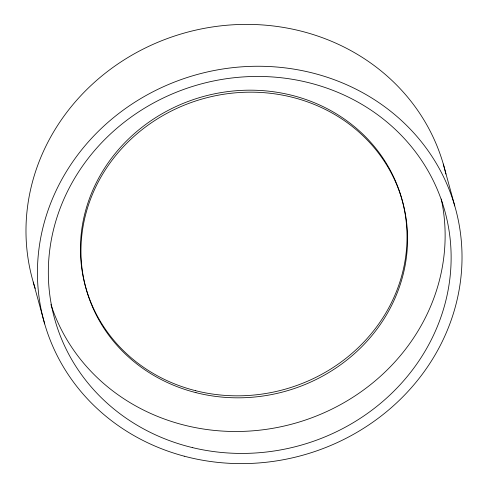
<?xml version="1.0" encoding="UTF-8"?>
<svg xmlns="http://www.w3.org/2000/svg" width="488" height="488" viewBox="0 0 488 488"><rect width="100%" height="100%" fill="white"/><g stroke="black" fill="none" stroke-linecap="round" stroke-linejoin="round"><path stroke-width="0.73" d="M443.305 164.066L454.761 205.93M33.239 282.07L44.695 323.934M35.209 288.42A213.354 197.536 -15.3 0 1 185.147 32.806A213.354 197.536 -15.3 0 1 445.904 174.076M441.262 199.006A202.416 187.41 -15.3 0 1 292.519 423.95A202.416 187.41 -15.3 0 1 50.911 304.488M196.017 392.663A164.12 151.951 -15.3 0 0 403.509 205.283A164.12 151.951 -15.3 0 0 133.291 137.043A164.12 151.951 -15.3 0 0 196.017 392.663M192.723 447.673A202.416 187.41 -15.3 0 0 445.52 213.591A202.416 187.41 -15.3 0 0 110.941 133.541A202.416 187.41 -15.3 0 0 192.723 447.673M184.226 456.182A213.354 197.536 -15.3 0 0 457.36 215.94A213.354 197.536 -15.3 0 0 107.598 122.683A213.354 197.536 -15.3 0 0 184.226 456.182M195.474 390.668A164.12 151.951 -15.3 0 0 402.96 203.289A164.12 151.951 -15.3 0 0 132.748 135.048A164.12 151.951 -15.3 0 0 195.474 390.668"/></g></svg>
